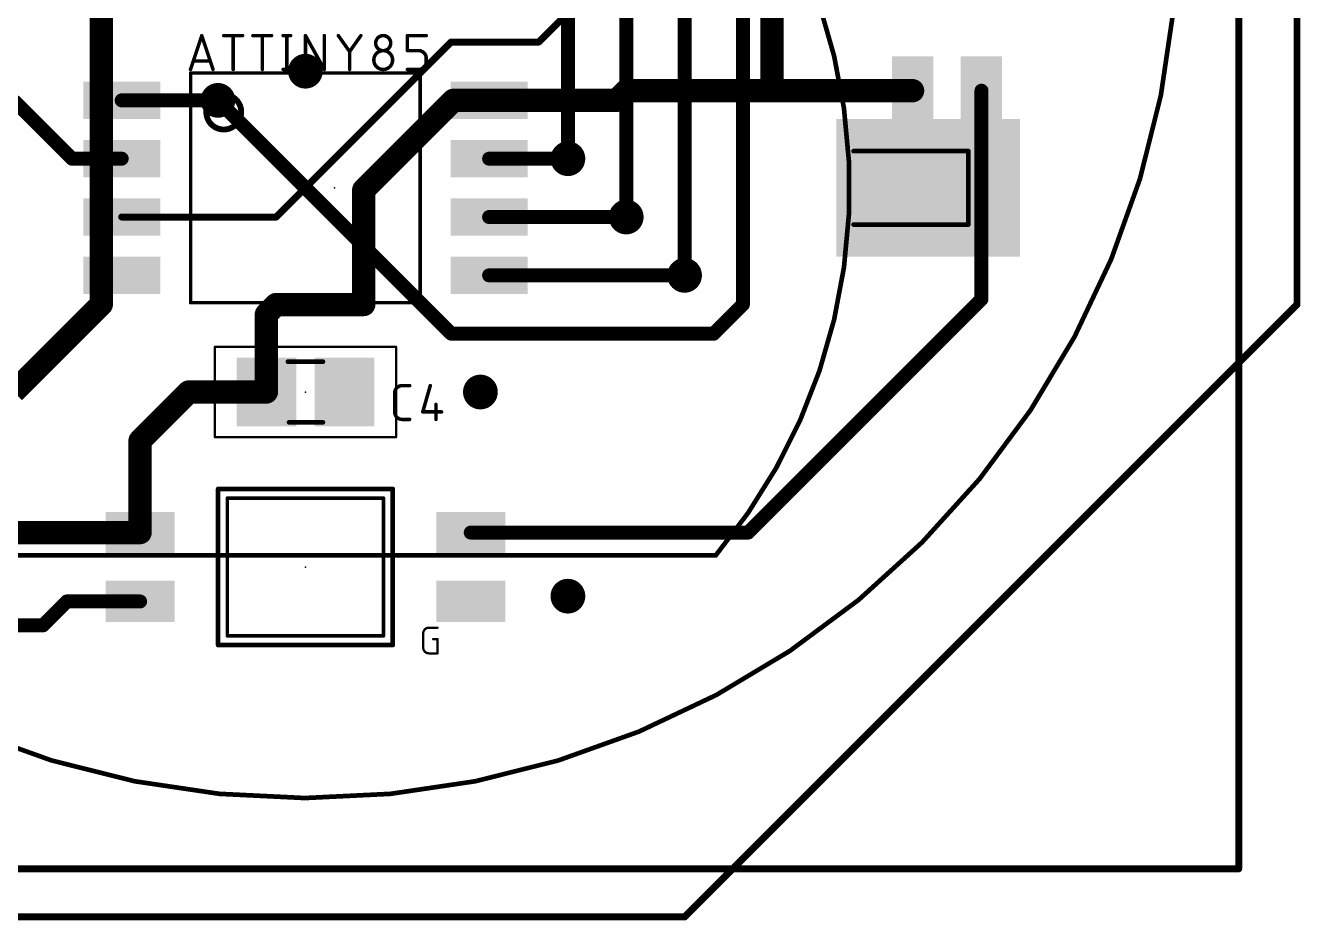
# Model space of a CAD drawing. Extents: x 3.7 to 47.1, y 3.7 to 47.1.
# Drawn here: x 19.31 to 47.07, y 3.73 to 23.22 of the extents above; entities that cross this region are included whole.
import ezdxf

# ---------------------------------------------------------------- set-up
doc = ezdxf.new("R2010")
doc.units = 0
for name, color, linetype in [('1', 12, 'CONTINUOUS'), ('16', 132, 'CONTINUOUS'), ('18', 110, 'CONTINUOUS'), ('20', 31, 'CONTINUOUS'), ('21', 253, 'CONTINUOUS'), ('22', 253, 'CONTINUOUS'), ('23', 53, 'CONTINUOUS'), ('24', 53, 'CONTINUOUS'), ('25', 253, 'CONTINUOUS'), ('27', 253, 'CONTINUOUS'), ('39', 12, 'CONTINUOUS'), ('51', 253, 'CONTINUOUS')]:
    doc.layers.add(name, color=color, linetype=linetype)

# ---------------------------------------------------------------- blocks, each defined once
blk = doc.blocks.new('RECT')
blk.add_solid([(-0.5, -0.5), (0.5, -0.5), (-0.5, 0.5), (0.5, 0.5)])
blk = doc.blocks.new('ROUNDV')
at = {"const_width": 0.5}
blk.add_lwpolyline([(0, -0.25, 1), (0, 0.25, 1), (0, -0.25)], format="xyb", dxfattribs=at)

msp = doc.modelspace()

# ---------------------------------------------------------------- linework, layer by layer
at = {"layer": '1'}
for points, const_width in [([(45.72, 33.02), (45.72, 4.859)], 0.1524), ([(35.56, 24.55), (35.56, 21.8)], 0.508), ([(31.115, 23.495), (30.48, 22.86)], 0.1524), ([(24.765, 19.05), (28.575, 22.86)], 0.1524), ([(30.48, 22.86), (28.575, 22.86)], 0.1524), ([(32.175, 21.59), (32.385, 21.8)], 0.508), ([(35.56, 21.8), (32.385, 21.8)], 0.508), ([(38.62, 21.8), (35.56, 21.8)], 0.508), ([(40.12, 21.8), (40.12, 17.26)], 0.3048), ([(19.05, 21.59), (20.32, 20.32)], 0.3048), ([(21.4, 21.59), (23.495, 21.59)], 0.3048), ([(28.6208, 21.59), (26.67, 19.6392)], 0.508), ([(29.4, 21.59), (28.6208, 21.59)], 0.508), ([(29.4, 21.59), (32.175, 21.59)], 0.508), ([(20.32, 20.32), (21.4, 20.32)], 0.3048), ([(29.4, 20.32), (31.115, 20.32)], 0.3048), ([(26.67, 19.6392), (26.67, 17.145)], 0.508), ([(29.4, 19.05), (32.385, 19.05)], 0.3048), ([(21.4, 19.05), (24.765, 19.05)], 0.1524), ([(29.4, 17.78), (33.655, 17.78)], 0.3048), ([(24.55, 16.93), (24.765, 17.145)], 0.508), ([(24.765, 17.145), (26.67, 17.145)], 0.508), ([(40.12, 17.26), (35.04, 12.18)], 0.3048), ([(24.55, 15.24), (24.55, 16.93)], 0.508), ([(21.8, 14.18), (22.86, 15.24)], 0.508), ([(22.86, 15.24), (24.55, 15.24)], 0.508), ([(21.8, 12.18), (21.8, 14.18)], 0.508), ([(18.8177, 12.18), (21.8, 12.18)], 0.508), ([(35.04, 12.18), (29, 12.18)], 0.3048), ([(19.685, 10.16), (20.205, 10.68)], 0.3048), ([(21.8, 10.68), (20.205, 10.68)], 0.3048), ([(16.2731, 10.16), (19.685, 10.16)], 0.3048), ([(45.72, 4.859), (4.8964, 4.859)], 0.1524)]:
    msp.add_lwpolyline(points, dxfattribs=dict(at, const_width=const_width))
for points, const_width in [([(28.575, 22.8981, 1), (28.575, 22.8219)], 0.0762), ([(28.6019, 22.8331, 1), (28.5481, 22.8869)], 0.0762), ([(30.4531, 22.8869, 1), (30.5069, 22.8331)], 0.0762), ([(30.48, 22.8219, 1), (30.48, 22.8981)], 0.0762), ([(32.385, 21.927, 1), (32.385, 21.673)], 0.254), ([(32.4748, 21.7102, 1), (32.2952, 21.8898)], 0.254), ([(35.56, 21.927, 1), (35.56, 21.673)], 0.254), ([(35.56, 21.673, 1), (35.56, 21.927)], 0.254), ([(38.62, 21.673, 1), (38.62, 21.927)], 0.254), ([(40.1962, 21.8, 1), (40.0438, 21.8)], 0.1524), ([(21.4, 21.6662, 1), (21.4, 21.5138)], 0.1524), ([(23.495, 21.5138, 1), (23.495, 21.6662)], 0.1524), ([(28.6208, 21.717, 1), (28.6208, 21.463)], 0.254), ([(28.7106, 21.5002, 1), (28.531, 21.6798)], 0.254), ([(29.4, 21.717, 1), (29.4, 21.463)], 0.254), ([(29.4, 21.463, 1), (29.4, 21.717)], 0.254), ([(32.0852, 21.6798, 1), (32.2648, 21.5002)], 0.254), ([(32.175, 21.463, 1), (32.175, 21.717)], 0.254), ([(35.433, 21.8, 1), (35.687, 21.8)], 0.254), ([(20.32, 20.3962, 1), (20.32, 20.2438)], 0.1524), ([(20.2661, 20.2661, 1), (20.3739, 20.3739)], 0.1524), ([(21.4, 20.2438, 1), (21.4, 20.3962)], 0.1524), ([(29.4, 20.3962, 1), (29.4, 20.2438)], 0.1524), ([(31.115, 20.2438, 1), (31.115, 20.3962)], 0.1524), ([(26.797, 19.6392, 1), (26.543, 19.6392)], 0.254), ([(26.5802, 19.729, 1), (26.7598, 19.5494)], 0.254), ([(29.4, 19.1262, 1), (29.4, 18.9738)], 0.1524), ([(32.385, 18.9738, 1), (32.385, 19.1262)], 0.1524), ([(21.4, 19.0881, 1), (21.4, 19.0119)], 0.0762), ([(24.7381, 19.0769, 1), (24.7919, 19.0231)], 0.0762), ([(24.765, 19.0119, 1), (24.765, 19.0881)], 0.0762), ([(29.4, 17.8562, 1), (29.4, 17.7038)], 0.1524), ([(33.655, 17.7038, 1), (33.655, 17.8562)], 0.1524), ([(24.765, 17.272, 1), (24.765, 17.018)], 0.254), ([(24.8548, 17.0552, 1), (24.6752, 17.2348)], 0.254), ([(26.543, 17.145, 1), (26.797, 17.145)], 0.254), ([(26.67, 17.018, 1), (26.67, 17.272)], 0.254), ([(40.0438, 17.26, 1), (40.1962, 17.26)], 0.1524), ([(40.1739, 17.2061, 1), (40.0661, 17.3139)], 0.1524), ([(24.677, 16.93, 1), (24.423, 16.93)], 0.254), ([(24.4602, 17.0198, 1), (24.6398, 16.8402)], 0.254), ([(22.86, 15.367, 1), (22.86, 15.113)], 0.254), ([(22.9498, 15.1502, 1), (22.7702, 15.3298)], 0.254), ([(24.423, 15.24, 1), (24.677, 15.24)], 0.254), ([(24.55, 15.113, 1), (24.55, 15.367)], 0.254), ([(21.927, 14.18, 1), (21.673, 14.18)], 0.254), ([(21.7102, 14.2698, 1), (21.8898, 14.0902)], 0.254), ([(21.673, 12.18, 1), (21.927, 12.18)], 0.254), ([(21.8, 12.053, 1), (21.8, 12.307)], 0.254), ([(29, 12.2562, 1), (29, 12.1038)], 0.1524), ([(34.9861, 12.2339, 1), (35.0939, 12.1261)], 0.1524), ([(35.04, 12.1038, 1), (35.04, 12.2562)], 0.1524), ([(20.205, 10.7562, 1), (20.205, 10.6038)], 0.1524), ([(20.2589, 10.6261, 1), (20.1511, 10.7339)], 0.1524), ([(21.8, 10.6038, 1), (21.8, 10.7562)], 0.1524), ([(19.6311, 10.2139, 1), (19.7389, 10.1061)], 0.1524), ([(19.685, 10.0838, 1), (19.685, 10.2362)], 0.1524), ([(45.6819, 4.859, 1), (45.7581, 4.859)], 0.0762), ([(45.72, 4.8209, 1), (45.72, 4.8971)], 0.0762)]:
    msp.add_lwpolyline(points, format="xyb", dxfattribs=dict(at, const_width=const_width))
at = {"layer": '16'}
for points, const_width in [([(46.99, 33.02), (46.99, 17.145)], 0.1524), ([(34.925, 17.145), (34.925, 29.845)], 0.3048), ([(33.655, 17.78), (33.655, 29.21)], 0.3048), ([(32.385, 19.05), (32.385, 28.575)], 0.3048), ([(31.115, 20.32), (31.115, 27.94)], 0.3048), ([(20.955, 17.145), (20.955, 26.67)], 0.508), ([(23.495, 21.59), (28.575, 16.51)], 0.3048), ([(20.955, 17.145), (19.05, 15.24)], 0.508), ([(46.99, 17.145), (33.655, 3.81)], 0.1524), ([(34.29, 16.51), (34.925, 17.145)], 0.3048), ([(28.575, 16.51), (34.29, 16.51)], 0.3048), ([(33.655, 3.81), (18.415, 3.81)], 0.1524)]:
    msp.add_lwpolyline(points, dxfattribs=dict(at, const_width=const_width))
for points, const_width in [([(23.5489, 21.6439, 1), (23.4411, 21.5361)], 0.1524), ([(31.0388, 20.32, 1), (31.1912, 20.32)], 0.1524), ([(32.3088, 19.05, 1), (32.4612, 19.05)], 0.1524), ([(33.5788, 17.78, 1), (33.7312, 17.78)], 0.1524), ([(20.828, 17.145, 1), (21.082, 17.145)], 0.254), ([(21.0448, 17.0552, 1), (20.8652, 17.2348)], 0.254), ([(34.8488, 17.145, 1), (35.0012, 17.145)], 0.1524), ([(34.9789, 17.0911, 1), (34.8711, 17.1989)], 0.1524), ([(47.0169, 17.1181, 1), (46.9631, 17.1719)], 0.0762), ([(46.9519, 17.145, 1), (47.0281, 17.145)], 0.0762), ([(28.575, 16.5862, 1), (28.575, 16.4338)], 0.1524), ([(34.29, 16.4338, 1), (34.29, 16.5862)], 0.1524), ([(28.5211, 16.4561, 1), (28.6289, 16.5639)], 0.1524), ([(34.2361, 16.5639, 1), (34.3439, 16.4561)], 0.1524), ([(33.6281, 3.8369, 1), (33.6819, 3.7831)], 0.0762), ([(33.655, 3.7719, 1), (33.655, 3.8481)], 0.0762)]:
    msp.add_lwpolyline(points, format="xyb", dxfattribs=dict(at, const_width=const_width))
at = {"layer": '20'}
for points, const_width in [([(25.39, 6.4, 1), (25.39, 44.4, 1), (25.39, 6.4)], 0.1016), ([(23.7, 12.9491, 1), (23.7, 12.911)], 0.0381), ([(23.7191, 12.93, 1), (23.681, 12.93)], 0.0381), ([(27.1191, 12.93, 1), (27.081, 12.93)], 0.0381), ([(27.1, 12.911, 1), (27.1, 12.9491)], 0.0381), ([(23.7, 9.949, 1), (23.7, 9.9109)], 0.0381), ([(23.681, 9.93, 1), (23.7191, 9.93)], 0.0381), ([(27.081, 9.93, 1), (27.1191, 9.93)], 0.0381), ([(27.1, 9.9109, 1), (27.1, 9.949)], 0.0381)]:
    msp.add_lwpolyline(points, format="xyb", dxfattribs=dict(at, const_width=const_width))
at = {"layer": '20', "const_width": 0.0762}
for points in [[(23.7, 12.93), (27.1, 12.93)], [(23.7, 9.93), (23.7, 12.93)], [(27.1, 12.93), (27.1, 9.93)], [(27.1, 9.93), (23.7, 9.93)]]:
    msp.add_lwpolyline(points, dxfattribs=at)
at = {"layer": '21'}
for points, const_width in [([(22.9, 22.2041, 1), (22.9, 22.166)], 0.0381), ([(22.9191, 22.185, 1), (22.881, 22.185)], 0.0381), ([(27.9191, 22.185, 1), (27.881, 22.185)], 0.0381), ([(27.9, 22.166, 1), (27.9, 22.2041)], 0.0381), ([(23.622, 20.955, 1), (23.622, 21.717, 1), (23.622, 20.955)], 0.127), ([(22.9, 17.2041, 1), (22.9, 17.166)], 0.0381), ([(27.9, 17.166, 1), (27.9, 17.2041)], 0.0381), ([(22.881, 17.185, 1), (22.9191, 17.185)], 0.0381), ([(27.881, 17.185, 1), (27.9191, 17.185)], 0.0381), ([(23.5, 13.1554, 1), (23.5, 13.1046)], 0.0508), ([(23.5254, 13.13, 1), (23.4746, 13.13)], 0.0508), ([(27.3254, 13.13, 1), (27.2746, 13.13)], 0.0508), ([(27.3, 13.1046, 1), (27.3, 13.1554)], 0.0508), ([(28.0896, 10.1092, 0.4142), (27.9654, 9.985)], 0.0508), ([(27.9781, 9.985, 1), (27.9527, 9.985)], 0.0254), ([(27.9527, 9.985, 1), (27.9781, 9.985)], 0.0254), ([(28.0896, 10.1219, 1), (28.0896, 10.0965)], 0.0254), ([(28.0896, 10.0965, 1), (28.0896, 10.1219)], 0.0254), ([(28.2758, 10.0965, 1), (28.2758, 10.1219)], 0.0254), ([(23.5, 9.7554, 1), (23.5, 9.7046)], 0.0508), ([(23.4746, 9.73, 1), (23.5254, 9.73)], 0.0508), ([(27.2746, 9.73, 1), (27.3254, 9.73)], 0.0508), ([(27.3, 9.7046, 1), (27.3, 9.7554)], 0.0508), ([(28.1827, 9.8735, 1), (28.1827, 9.8481)], 0.0254), ([(28.2885, 9.8608, 1), (28.2631, 9.8608)], 0.0254), ([(28.2758, 9.8481, 1), (28.2758, 9.8735)], 0.0254), ([(27.9654, 9.6746, 0.4142), (28.0896, 9.5504)], 0.0508), ([(27.9781, 9.6746, 1), (27.9527, 9.6746)], 0.0254), ([(27.9527, 9.6746, 1), (27.9781, 9.6746)], 0.0254), ([(28.0896, 9.5631, 1), (28.0896, 9.5377)], 0.0254), ([(28.0896, 9.5377, 1), (28.0896, 9.5631)], 0.0254), ([(28.2631, 9.5504, 1), (28.2885, 9.5504)], 0.0254), ([(28.2758, 9.5377, 1), (28.2758, 9.5631)], 0.0254)]:
    msp.add_lwpolyline(points, format="xyb", dxfattribs=dict(at, const_width=const_width))
for points, const_width in [([(22.9, 17.185), (22.9, 22.185)], 0.0762), ([(22.9, 22.185), (27.9, 22.185)], 0.0762), ([(27.9, 22.185), (27.9, 17.185)], 0.0762), ([(27.9, 17.185), (22.9, 17.185)], 0.0762), ([(23.5, 13.13), (27.3, 13.13)], 0.1016), ([(23.5, 9.73), (23.5, 13.13)], 0.1016), ([(27.3, 13.13), (27.3, 9.73)], 0.1016), ([(27.9654, 9.6746), (27.9654, 9.985)], 0.0508), ([(28.0896, 10.1092), (28.2758, 10.1092)], 0.0508), ([(27.3, 9.73), (23.5, 9.73)], 0.1016), ([(28.1827, 9.8608), (28.2758, 9.8608)], 0.0508), ([(28.2758, 9.8608), (28.2758, 9.5504)], 0.0508), ([(28.2758, 9.5504), (28.0896, 9.5504)], 0.0508)]:
    msp.add_lwpolyline(points, dxfattribs=dict(at, const_width=const_width))
at = {"layer": '22'}
for points, const_width in [([(34.335, 11.685, 0.364), (34.335, 27.685)], 0.1016), ([(37.335, 20.5104, 1), (37.335, 20.4596)], 0.0508), ([(39.8604, 20.485, 1), (39.8096, 20.485)], 0.0508), ([(39.835, 20.4596, 1), (39.835, 20.5104)], 0.0508), ([(37.335, 18.9104, 1), (37.335, 18.8596)], 0.0508), ([(39.8096, 18.885, 1), (39.8604, 18.885)], 0.0508), ([(39.835, 18.8596, 1), (39.835, 18.9104)], 0.0508), ([(34.3155, 11.7013, 1), (34.3545, 11.6687)], 0.0508), ([(34.335, 11.6596, 1), (34.335, 11.7104)], 0.0508)]:
    msp.add_lwpolyline(points, format="xyb", dxfattribs=dict(at, const_width=const_width))
at = {"layer": '22', "const_width": 0.1016}
for points in [[(39.835, 20.485), (37.335, 20.485)], [(39.835, 18.885), (39.835, 20.485)], [(37.335, 18.885), (39.835, 18.885)], [(18.335, 11.685), (34.335, 11.685)]]:
    msp.add_lwpolyline(points, dxfattribs=at)
at = {"layer": '23'}
for p in [(25.4, 19.685), (25.4, 15.24), (25.4, 11.43)]:
    msp.add_point(p, dxfattribs=at)
at = {"layer": '24'}
msp.add_point((26.035, 19.685), dxfattribs=at)
at = {"layer": '25'}
for points, const_width in [([(27.5068, 15.3797, 0.4142), (27.3431, 15.216)], 0.0762), ([(27.5068, 15.3988, 1), (27.5068, 15.3607)], 0.0381), ([(27.5068, 15.3607, 1), (27.5068, 15.3987)], 0.0381), ([(27.6705, 15.3607, 1), (27.6705, 15.3988)], 0.0381), ([(28.137, 15.3745, 1), (28.1004, 15.3849)], 0.0381), ([(27.3621, 15.216, 1), (27.324, 15.216)], 0.0381), ([(27.324, 15.216, 1), (27.3621, 15.216)], 0.0381), ([(28.2605, 14.9705, 1), (28.2224, 14.9705)], 0.0381), ([(27.3431, 14.8068, 0.4142), (27.5068, 14.6431)], 0.0762), ([(27.3621, 14.8068, 1), (27.324, 14.8068)], 0.0381), ([(27.324, 14.8068, 1), (27.3621, 14.8068)], 0.0381), ([(27.955, 14.8258, 1), (27.955, 14.7877)], 0.0381), ([(27.9367, 14.812, 1), (27.9733, 14.8016)], 0.0381), ([(28.3642, 14.7877, 1), (28.3642, 14.8258)], 0.0381), ([(27.5068, 14.6622, 1), (27.5068, 14.6241)], 0.0381), ([(27.5068, 14.6241, 1), (27.5068, 14.6622)], 0.0381), ([(27.6705, 14.6241, 1), (27.6705, 14.6622)], 0.0381), ([(28.2224, 14.6431, 1), (28.2605, 14.6431)], 0.0381)]:
    msp.add_lwpolyline(points, format="xyb", dxfattribs=dict(at, const_width=const_width))
at = {"layer": '25', "const_width": 0.0762}
for points in [[(27.5068, 15.3797), (27.6705, 15.3797)], [(28.1187, 15.3797), (27.955, 14.8068)], [(27.3431, 14.8068), (27.3431, 15.216)], [(28.2415, 14.9705), (28.2415, 14.6431)], [(27.955, 14.8068), (28.3642, 14.8068)], [(27.6705, 14.6431), (27.5068, 14.6431)]]:
    msp.add_lwpolyline(points, dxfattribs=at)
at = {"layer": '27', "const_width": 0.0762}
for points in [[(22.8981, 22.2631), (23.1436, 22.9997)], [(23.1436, 22.9997), (23.3892, 22.2631)], [(23.6218, 22.9997), (24.031, 22.9997)], [(23.8264, 22.2631), (23.8264, 22.9997)], [(24.2558, 22.9997), (24.665, 22.9997)], [(24.4604, 22.2631), (24.4604, 22.9997)], [(24.915, 22.9997), (25.0787, 22.9997)], [(24.9968, 22.9997), (24.9968, 22.2631)], [(25.4018, 22.2631), (25.4018, 22.9997)], [(25.4018, 22.9997), (25.811, 22.2631)], [(25.811, 22.2631), (25.811, 22.9997)], [(26.1168, 22.9997), (26.3623, 22.6519)], [(26.3623, 22.6519), (26.6078, 22.9997)], [(27.6207, 22.6723), (27.6207, 22.9997)], [(27.6207, 22.9997), (28.03, 22.9997)], [(26.3623, 22.2631), (26.3623, 22.6519)], [(27.8663, 22.6723), (27.6207, 22.6723)], [(28.03, 22.4268), (28.03, 22.5086)], [(23.3278, 22.4473), (22.9595, 22.4473)], [(24.915, 22.2631), (25.0787, 22.2631)], [(27.6207, 22.2631), (27.8663, 22.2631)]]:
    msp.add_lwpolyline(points, dxfattribs=at)
at = {"layer": '27'}
for points, const_width in [([(23.1617, 23.0057, 1), (23.1256, 22.9937)], 0.0381), ([(23.1617, 22.9937, 1), (23.1256, 23.0057)], 0.0381), ([(23.6218, 23.0188, 1), (23.6218, 22.9807)], 0.0381), ([(23.8454, 22.9997, 1), (23.8073, 22.9997)], 0.0381), ([(24.031, 22.9807, 1), (24.031, 23.0188)], 0.0381), ([(24.2558, 23.0188, 1), (24.2558, 22.9807)], 0.0381), ([(24.4794, 22.9997, 1), (24.4413, 22.9997)], 0.0381), ([(24.665, 22.9807, 1), (24.665, 23.0188)], 0.0381), ([(24.915, 23.0188, 1), (24.915, 22.9807)], 0.0381), ([(25.0159, 22.9997, 1), (24.9778, 22.9997)], 0.0381), ([(25.0787, 22.9807, 1), (25.0787, 23.0188)], 0.0381), ([(25.4209, 22.9997, 1), (25.3828, 22.9997)], 0.0381), ([(25.4185, 23.009, 1), (25.3852, 22.9904)], 0.0381), ([(25.8301, 22.9997, 1), (25.792, 22.9997)], 0.0381), ([(26.1323, 23.0107, 1), (26.1012, 22.9887)], 0.0381), ([(26.6234, 22.9887, 1), (26.5923, 23.0107)], 0.0381), ([(27.2575, 22.836, 1), (26.9301, 22.836)], 0.0762), ([(26.9301, 22.836, 1), (27.2575, 22.836)], 0.0762), ([(26.9492, 22.836, 1), (26.9111, 22.836)], 0.0381), ([(26.9111, 22.836, 1), (26.9492, 22.836)], 0.0381), ([(27.2766, 22.836, 1), (27.2385, 22.836)], 0.0381), ([(27.2385, 22.836, 1), (27.2766, 22.836)], 0.0381), ([(27.6207, 23.0188, 1), (27.6207, 22.9807)], 0.0381), ([(27.6398, 22.9997, 1), (27.6017, 22.9997)], 0.0381), ([(28.03, 22.9807, 1), (28.03, 23.0188)], 0.0381), ([(26.3814, 22.6519, 1), (26.3433, 22.6519)], 0.0381), ([(26.3467, 22.6628, 1), (26.3779, 22.6409)], 0.0381), ([(26.3467, 22.6409, 1), (26.3779, 22.6628)], 0.0381), ([(27.2984, 22.4677, 1), (26.8892, 22.4677)], 0.0762), ([(26.8892, 22.4677, 1), (27.2984, 22.4677)], 0.0762), ([(26.9083, 22.4677, 1), (26.8702, 22.4677)], 0.0381), ([(26.8702, 22.4677, 1), (26.9083, 22.4677)], 0.0381), ([(27.3175, 22.4677, 1), (27.2794, 22.4677)], 0.0381), ([(27.2794, 22.4677, 1), (27.3175, 22.4677)], 0.0381), ([(27.6207, 22.6914, 1), (27.6207, 22.6533)], 0.0381), ([(27.6017, 22.6723, 1), (27.6398, 22.6723)], 0.0381), ([(27.8663, 22.6914, 1), (27.8663, 22.6533)], 0.0381), ([(28.03, 22.5086, 0.4142), (27.8663, 22.6723)], 0.0762), ([(27.8663, 22.6533, 1), (27.8663, 22.6914)], 0.0381), ([(28.049, 22.5086, 1), (28.0109, 22.5086)], 0.0381), ([(28.0109, 22.5086, 1), (28.049, 22.5086)], 0.0381), ([(22.88, 22.2691, 1), (22.9162, 22.2571)], 0.0381), ([(22.9595, 22.4663, 1), (22.9595, 22.4282)], 0.0381), ([(23.3278, 22.4282, 1), (23.3278, 22.4663)], 0.0381), ([(23.3711, 22.2571, 1), (23.4072, 22.2691)], 0.0381), ([(23.8073, 22.2631, 1), (23.8454, 22.2631)], 0.0381), ([(24.4413, 22.2631, 1), (24.4794, 22.2631)], 0.0381), ([(24.915, 22.2822, 1), (24.915, 22.2441)], 0.0381), ([(24.9778, 22.2631, 1), (25.0159, 22.2631)], 0.0381), ([(25.0787, 22.2441, 1), (25.0787, 22.2822)], 0.0381), ([(25.3828, 22.2631, 1), (25.4209, 22.2631)], 0.0381), ([(25.792, 22.2631, 1), (25.8301, 22.2631)], 0.0381), ([(25.7944, 22.2538, 1), (25.8277, 22.2724)], 0.0381), ([(26.3433, 22.2631, 1), (26.3814, 22.2631)], 0.0381), ([(27.6207, 22.2822, 1), (27.6207, 22.2441)], 0.0381), ([(27.8663, 22.2631, 0.4142), (28.03, 22.4268)], 0.0762), ([(27.8663, 22.2822, 1), (27.8663, 22.2441)], 0.0381), ([(27.8663, 22.2441, 1), (27.8663, 22.2822)], 0.0381), ([(28.049, 22.4268, 1), (28.0109, 22.4268)], 0.0381), ([(28.0109, 22.4268, 1), (28.049, 22.4268)], 0.0381)]:
    msp.add_lwpolyline(points, format="xyb", dxfattribs=dict(at, const_width=const_width))
at = {"layer": '39', "const_width": 0.0508}
for points in [[(23.427, 16.223), (27.373, 16.223)], [(23.427, 14.257), (23.427, 16.223)], [(27.373, 16.223), (27.373, 14.257)], [(27.373, 14.257), (23.427, 14.257)]]:
    msp.add_lwpolyline(points, dxfattribs=at)
at = {"layer": '39', "const_width": 0.0254}
for points in [[(23.427, 16.2357, 1), (23.427, 16.2103)], [(23.4397, 16.223, 1), (23.4143, 16.223)], [(27.3857, 16.223, 1), (27.3603, 16.223)], [(27.373, 16.2103, 1), (27.373, 16.2357)], [(23.427, 14.2697, 1), (23.427, 14.2443)], [(23.4143, 14.257, 1), (23.4397, 14.257)], [(27.3603, 14.257, 1), (27.3857, 14.257)], [(27.373, 14.2443, 1), (27.373, 14.2697)]]:
    msp.add_lwpolyline(points, format="xyb", dxfattribs=at)
at = {"layer": '51', "const_width": 0.1016}
for points in [[(25.019, 15.9), (25.781, 15.9)], [(25.044, 14.58), (25.781, 14.58)]]:
    msp.add_lwpolyline(points, dxfattribs=at)
at = {"layer": '51', "const_width": 0.0508}
for points in [[(25.019, 15.9254, 1), (25.019, 15.8746)], [(25.781, 15.8746, 1), (25.781, 15.9254)], [(25.044, 14.6054, 1), (25.044, 14.5546)], [(25.781, 14.5546, 1), (25.781, 14.6054)]]:
    msp.add_lwpolyline(points, format="xyb", dxfattribs=at)

# ---------------------------------------------------------------- block references
at = {"layer": '1', "xscale": 1.5, "yscale": 0.9, "rotation": 90}
for p in [(38.62, 21.8), (40.12, 21.8)]:
    msp.add_blockref('RECT', p, dxfattribs=at)
at = {"layer": '1'}
for p, xscale, yscale in [((21.4, 21.59), 1.6764, 0.8128), ((29.4, 21.59), 1.6764, 0.8128), ((21.4, 20.32), 1.6764, 0.8128), ((29.4, 20.32), 1.6764, 0.8128), ((21.4, 19.05), 1.6764, 0.8128), ((29.4, 19.05), 1.6764, 0.8128), ((21.4, 17.78), 1.6764, 0.8128), ((29.4, 17.78), 1.6764, 0.8128), ((24.55, 15.24), 1.3, 1.5), ((26.25, 15.24), 1.3, 1.5), ((21.8, 12.18), 1.5, 0.9), ((29, 12.18), 1.5, 0.9), ((21.8, 10.68), 1.5, 0.9), ((29, 10.68), 1.5, 0.9)]:
    msp.add_blockref('RECT', p, dxfattribs=dict(at, xscale=xscale, yscale=yscale))
at = {"layer": '16', "xscale": 3, "yscale": 4, "rotation": 90}
msp.add_blockref('RECT', (38.96, 19.685), dxfattribs=at)
at = {"layer": '18', "xscale": 0.7564, "yscale": 0.7564}
for p in [(25.4, 22.225), (25.4, 22.225), (23.495, 21.59), (23.495, 21.59), (31.115, 20.32), (31.115, 20.32), (32.385, 19.05), (32.385, 19.05), (33.655, 17.78), (33.655, 17.78), (29.21, 15.24), (29.21, 15.24), (31.115, 10.795), (31.115, 10.795)]:
    msp.add_blockref('ROUNDV', p, dxfattribs=at)
at = {"layer": '51', "xscale": 0.7501, "yscale": 1.4501}
for p in [(24.6829, 15.2412), (26.1307, 15.2412)]:
    msp.add_blockref('RECT', p, dxfattribs=at)

doc.saveas('drawing.dxf')
